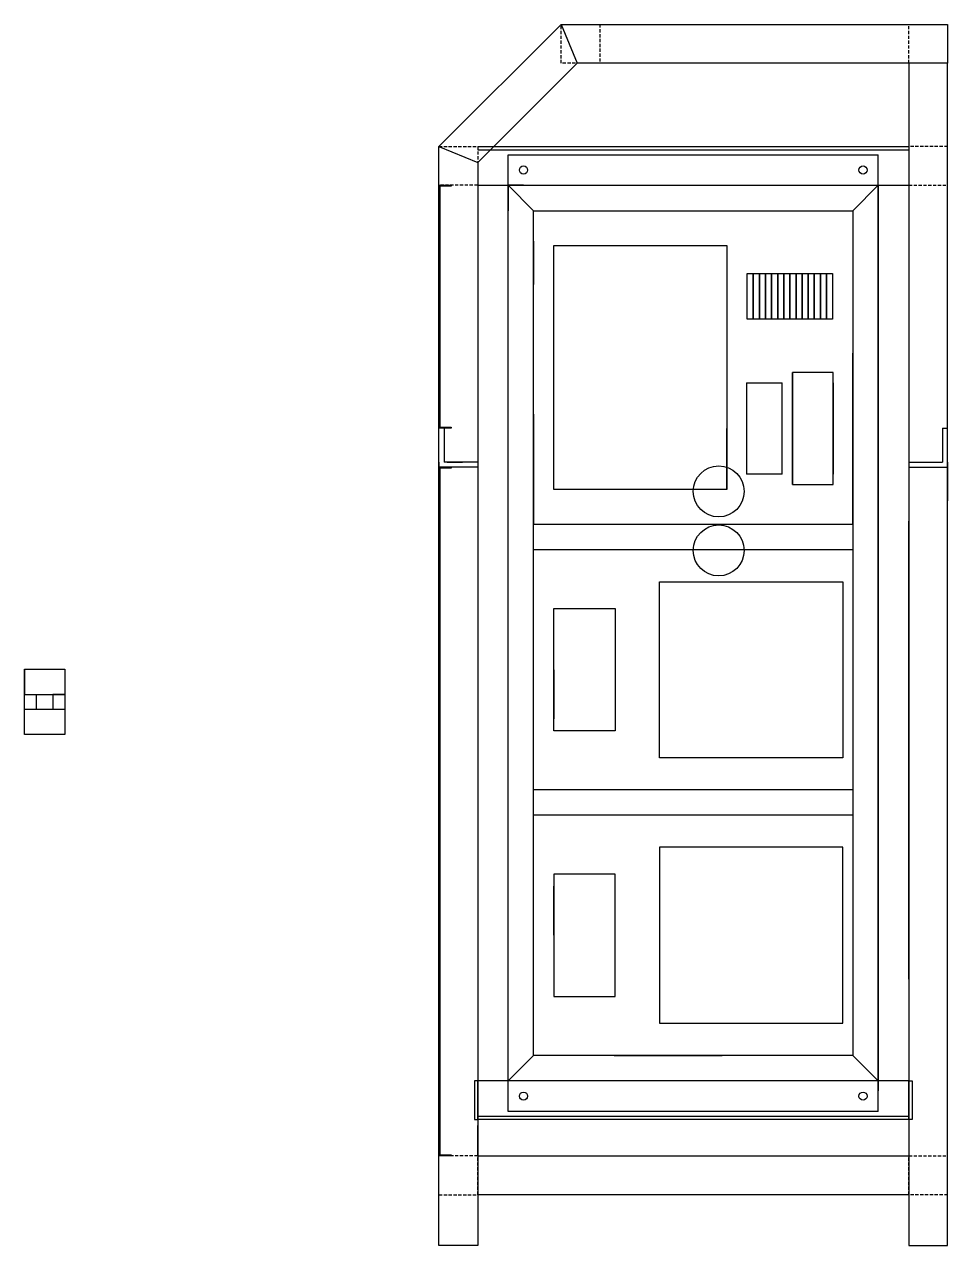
# Model space of a CAD drawing. Header units: centimetres. Extents: x 6534 to 31506, y 42826 to 109107.
# Drawn here: x 15555 to 16462, y 50087 to 51287 of the extents above; entities that cross this region are included whole.
import ezdxf

# ---------------------------------------------------------------- set-up
doc = ezdxf.new("R2010")
doc.units = ezdxf.units.CM
doc.header["$LTSCALE"] = 0.5
doc.linetypes.add('DASHED2', pattern=[9.525, 6.35, -3.175])

msp = doc.modelspace()

# ---------------------------------------------------------------- linework, layer by layer
for p, q in [((15962.102, 51166.794), (16082.102, 51286.794)), ((16082.102, 51286.794), (16462.102, 51286.794)), ((16082.102, 51286.794), (16097.883, 51248.694)), ((16462.102, 51286.794), (16462.102, 51248.694)), ((16000.202, 51151.013), (16097.883, 51248.694)), ((16462.102, 51248.694), (16097.883, 51248.694)), ((16462.102, 51248.694), (16424.002, 51248.694)), ((16424.002, 51248.694), (16424.002, 50086.794)), ((16462.102, 50086.794), (16462.102, 51248.694)), ((15962.102, 50086.794), (15962.102, 51166.794)), ((15962.102, 51166.794), (16000.202, 51151.013)), ((16000.202, 51166.794), (16424.002, 51166.794)), ((16000.202, 51166.794), (16000.202, 51163.624)), ((16000.202, 51163.624), (16424.002, 51163.624)), ((16030.202, 51158.694), (16394.002, 51158.694)), ((16030.202, 50218.694), (16030.202, 51158.694)), ((16030.202, 51158.694), (16055.202, 51158.694)), ((16394.002, 50218.694), (16394.002, 51158.694)), ((16394.002, 50218.694), (16394.002, 51158.694)), ((16000.202, 51151.013), (16000.202, 50086.794)), ((15962.102, 51128.694), (15974.102, 51128.694)), ((15974.102, 51127.694), (15963.102, 51127.694)), ((15963.102, 51127.694), (15963.102, 50890.894)), ((15974.102, 51128.694), (15974.102, 51127.694)), ((16000.202, 51128.694), (16030.202, 51128.694)), ((16030.202, 51128.694), (16394.002, 51128.694)), ((16030.202, 50276.694), (16030.202, 51128.694)), ((16030.202, 51128.694), (16030.202, 51103.694)), ((16030.202, 51128.694), (16055.202, 51103.694)), ((16045.202, 51128.694), (16030.202, 51128.694)), ((16369.002, 51103.694), (16394.002, 51128.694)), ((16394.002, 51128.694), (16424.002, 51128.694)), ((16394.002, 51128.694), (16394.002, 50238.694)), ((16055.202, 51103.694), (16369.002, 51103.694)), ((16055.202, 50273.694), (16055.202, 51103.694)), ((16055.202, 51103.694), (16075.202, 51103.694)), ((16369.002, 51103.694), (16369.002, 50273.694)), ((16369.002, 51103.694), (16369.002, 50823.694)), ((16055.202, 50988.697), (16055.202, 51073.697)), ((16055.202, 51073.697), (16055.202, 51031.197)), ((16075.202, 50829.694), (16075.202, 51069.694)), ((16075.202, 51069.694), (16245.202, 51069.694)), ((16245.202, 51069.694), (16245.202, 50829.694)), ((16265.102, 51042.194), (16271.102, 51042.194)), ((16265.102, 50997.194), (16265.102, 51042.194)), ((16271.102, 51042.194), (16271.102, 50997.194)), ((16271.102, 51042.194), (16277.102, 51042.194)), ((16271.102, 50997.194), (16271.102, 51042.194)), ((16277.102, 51042.194), (16277.102, 50997.194)), ((16277.102, 51042.194), (16283.102, 51042.194)), ((16277.102, 50997.194), (16277.102, 51042.194)), ((16283.102, 51042.194), (16283.102, 50997.194)), ((16283.102, 51042.194), (16289.102, 51042.194)), ((16283.102, 50997.194), (16283.102, 51042.194)), ((16289.102, 51042.194), (16289.102, 50997.194)), ((16289.102, 51042.194), (16295.102, 51042.194)), ((16289.102, 50997.194), (16289.102, 51042.194)), ((16295.102, 51042.194), (16295.102, 50997.194)), ((16295.102, 51042.194), (16301.102, 51042.194)), ((16295.102, 50997.194), (16295.102, 51042.194)), ((16301.102, 51042.194), (16301.102, 50997.194)), ((16301.102, 51042.194), (16307.102, 51042.194)), ((16301.102, 50997.194), (16301.102, 51042.194)), ((16307.102, 51042.194), (16307.102, 50997.194)), ((16307.102, 51042.194), (16313.102, 51042.194)), ((16307.102, 50997.194), (16307.102, 51042.194)), ((16313.102, 51042.194), (16313.102, 50997.194)), ((16313.102, 51042.194), (16319.102, 51042.194)), ((16313.102, 50997.194), (16313.102, 51042.194)), ((16319.102, 51042.194), (16319.102, 50997.194)), ((16319.102, 51042.194), (16325.102, 51042.194)), ((16319.102, 50997.194), (16319.102, 51042.194)), ((16325.102, 51042.194), (16325.102, 50997.194)), ((16325.102, 51042.194), (16331.102, 51042.194)), ((16325.102, 50997.194), (16325.102, 51042.194)), ((16331.102, 51042.194), (16331.102, 50997.194)), ((16331.102, 51042.194), (16337.102, 51042.194)), ((16331.102, 50997.194), (16331.102, 51042.194)), ((16337.102, 51042.194), (16337.102, 50997.194)), ((16337.102, 51042.194), (16343.102, 51042.194)), ((16337.102, 50997.194), (16337.102, 51042.194)), ((16343.102, 51042.194), (16343.102, 50997.194)), ((16343.102, 51042.194), (16349.102, 51042.194)), ((16343.102, 50997.194), (16343.102, 51042.194)), ((16349.102, 51042.194), (16349.102, 50997.194)), ((16271.102, 50997.194), (16265.102, 50997.194)), ((16277.102, 50997.194), (16271.102, 50997.194)), ((16283.102, 50997.194), (16277.102, 50997.194)), ((16289.102, 50997.194), (16283.102, 50997.194)), ((16295.102, 50997.194), (16289.102, 50997.194)), ((16301.102, 50997.194), (16295.102, 50997.194)), ((16307.102, 50997.194), (16301.102, 50997.194)), ((16313.102, 50997.194), (16307.102, 50997.194)), ((16319.102, 50997.194), (16313.102, 50997.194)), ((16325.102, 50997.194), (16319.102, 50997.194)), ((16331.102, 50997.194), (16325.102, 50997.194)), ((16337.102, 50997.194), (16331.102, 50997.194)), ((16343.102, 50997.194), (16337.102, 50997.194)), ((16349.102, 50997.194), (16343.102, 50997.194)), ((16369.002, 50823.694), (16369.002, 50963.694)), ((16245.202, 50949.694), (16245.202, 50829.694)), ((16309.602, 50834.694), (16309.602, 50944.694)), ((16309.602, 50944.694), (16309.602, 50834.694)), ((16349.602, 50944.694), (16309.602, 50944.694)), ((16349.602, 50834.694), (16349.602, 50944.694)), ((16264.602, 50934.694), (16299.602, 50934.694)), ((16264.602, 50934.694), (16264.602, 50844.694)), ((16299.602, 50844.694), (16299.602, 50934.694)), ((16309.602, 50934.694), (16309.602, 50844.694)), ((16349.602, 50934.694), (16349.602, 50844.694)), ((16055.202, 50903.697), (16055.202, 50795.694)), ((16369.002, 50795.694), (16369.002, 50903.697)), ((15967.102, 50889.894), (15962.102, 50889.894)), ((15974.102, 50889.894), (15962.102, 50889.894)), ((15963.102, 50890.894), (15974.102, 50890.894)), ((15967.102, 50889.894), (15967.102, 50856.794)), ((15967.102, 50882.194), (15967.102, 50856.794)), ((15974.102, 50890.894), (15974.102, 50889.894)), ((16245.202, 50829.694), (16245.202, 50889.694)), ((16457.102, 50889.894), (16457.102, 50856.794)), ((16457.102, 50889.894), (16462.102, 50889.894)), ((16462.102, 50860.194), (16462.102, 50882.194)), ((15962.102, 50856.794), (15962.102, 50818.694)), ((16000.202, 50856.794), (15967.102, 50856.794)), ((15970.202, 50856.794), (15985.202, 50856.794)), ((16000.202, 50856.794), (16000.202, 50851.794)), ((16424.002, 50856.794), (16457.102, 50856.794)), ((16424.002, 50856.794), (16424.002, 50851.794)), ((16462.102, 50856.794), (16462.102, 50818.694)), ((16000.202, 50851.794), (15962.102, 50851.794)), ((15962.102, 50851.794), (15974.102, 50851.794)), ((15974.102, 50850.794), (15963.102, 50850.794)), ((15963.102, 50850.794), (15963.102, 50175.894)), ((15974.102, 50851.794), (15974.102, 50850.794)), ((16299.602, 50844.694), (16264.602, 50844.694)), ((16424.002, 50851.794), (16462.102, 50851.794)), ((16309.602, 50834.694), (16349.602, 50834.694)), ((16245.202, 50829.694), (16075.202, 50829.694)), ((16424.002, 50348.694), (16424.002, 50798.694)), ((16055.202, 50795.694), (16369.002, 50795.694)), ((16055.202, 50770.694), (16369.002, 50770.694)), ((16179.002, 50739.194), (16359.002, 50739.194)), ((16179.002, 50566.194), (16179.002, 50739.194)), ((16359.002, 50739.194), (16359.002, 50566.194)), ((16075.202, 50652.694), (16075.202, 50712.694)), ((16075.202, 50712.694), (16135.202, 50712.694)), ((16135.202, 50712.694), (16135.202, 50592.694)), ((15554.645, 50653.098), (15594.445, 50653.098)), ((15554.645, 50589.098), (15554.645, 50653.098)), ((15554.645, 50653.098), (15554.645, 50628.298)), ((15594.445, 50653.098), (15594.445, 50589.098)), ((15594.445, 50653.098), (15594.445, 50628.298)), ((16075.202, 50592.694), (16075.202, 50652.694)), ((16075.202, 50652.694), (16075.202, 50604.515)), ((15554.645, 50628.298), (15594.445, 50628.298)), ((15566.645, 50613.898), (15566.645, 50628.298)), ((15594.445, 50628.298), (15582.445, 50628.298)), ((15582.445, 50628.298), (15582.445, 50613.898)), ((15554.645, 50589.098), (15554.645, 50613.898)), ((15554.645, 50613.898), (15594.445, 50613.898)), ((15566.645, 50613.898), (15582.445, 50613.898)), ((16135.202, 50592.694), (16075.202, 50592.694)), ((15594.445, 50589.098), (15554.645, 50589.098)), ((16359.002, 50566.194), (16179.002, 50566.194)), ((16369.002, 50534.694), (16055.202, 50534.694)), ((16369.002, 50509.694), (16055.202, 50509.694)), ((16359.002, 50478.194), (16179.002, 50478.194)), ((16179.002, 50478.194), (16179.002, 50305.194)), ((16359.002, 50305.194), (16359.002, 50478.194)), ((16135.202, 50451.694), (16075.202, 50451.694)), ((16075.202, 50451.694), (16075.202, 50391.694)), ((16135.202, 50331.694), (16135.202, 50451.694)), ((16075.202, 50391.694), (16075.202, 50439.873)), ((16075.202, 50391.694), (16075.202, 50331.694)), ((16075.202, 50331.694), (16135.202, 50331.694)), ((16179.002, 50305.194), (16359.002, 50305.194)), ((16030.202, 50248.694), (16055.202, 50273.694)), ((16369.002, 50273.694), (16055.202, 50273.694)), ((16134.243, 50273.694), (16240.654, 50273.694)), ((16369.002, 50273.694), (16394.002, 50248.694)), ((16000.202, 50248.694), (15997.032, 50248.694)), ((15997.032, 50248.694), (15997.032, 50210.594)), ((16000.202, 50210.594), (16000.202, 50248.694)), ((16030.202, 50248.694), (16000.202, 50248.694)), ((16394.002, 50248.694), (16030.202, 50248.694)), ((16394.002, 50248.694), (16030.202, 50248.694)), ((16424.002, 50248.694), (16394.002, 50248.694)), ((16394.002, 50218.694), (16394.002, 50248.694)), ((16424.002, 50210.594), (16424.002, 50248.694)), ((16424.002, 50248.694), (16427.172, 50248.694)), ((16427.172, 50248.694), (16427.172, 50210.594)), ((15997.032, 50210.594), (16000.202, 50210.594)), ((16424.002, 50213.764), (16000.202, 50213.764)), ((16424.002, 50210.594), (16000.202, 50210.594)), ((16394.002, 50218.694), (16030.202, 50218.694)), ((16424.002, 50210.594), (16424.002, 50213.764)), ((16427.172, 50210.594), (16424.002, 50210.594)), ((16000.202, 50174.894), (16000.202, 50204.894)), ((15974.102, 50174.894), (15962.102, 50174.894)), ((15963.102, 50175.894), (15974.102, 50175.894)), ((15974.102, 50175.894), (15974.102, 50174.894)), ((16000.202, 50174.894), (16424.002, 50174.894)), ((16424.002, 50136.794), (16000.202, 50136.794)), ((16000.202, 50086.794), (15962.102, 50086.794)), ((16424.002, 50086.794), (16462.102, 50086.794))]:
    msp.add_line(p, q)
at = {"linetype": 'DASHED2'}
for p, q in [((16082.102, 51286.794), (16120.202, 51286.794)), ((16082.102, 51248.694), (16082.102, 51286.794)), ((16120.202, 51286.794), (16120.202, 51248.694)), ((16424.002, 51248.694), (16424.002, 51286.794)), ((16120.202, 51248.694), (16082.102, 51248.694)), ((15962.102, 51166.794), (16000.202, 51166.794)), ((15962.102, 51128.694), (15962.102, 51166.794)), ((16000.202, 51166.794), (16000.202, 51128.694)), ((16462.102, 51166.794), (16424.002, 51166.794)), ((16424.002, 51166.794), (16424.002, 51128.694)), ((16462.102, 51128.694), (16462.102, 51166.794)), ((16000.202, 51128.694), (15962.102, 51128.694)), ((16030.202, 51128.694), (16394.002, 51128.694)), ((16424.002, 51128.694), (16462.102, 51128.694)), ((16000.202, 50174.894), (15962.102, 50174.894)), ((16000.202, 50136.794), (16000.202, 50174.894)), ((16424.002, 50136.794), (16424.002, 50174.894)), ((16424.002, 50174.894), (16462.102, 50174.894)), ((16424.002, 50174.894), (16424.002, 50136.794)), ((15962.102, 50136.794), (16000.202, 50136.794)), ((16462.102, 50136.794), (16424.002, 50136.794))]:
    msp.add_line(p, q, dxfattribs=at)
for centre in [(16045.202, 51143.694), (16045.202, 51143.694), (16379.002, 51143.694), (16379.002, 51143.694), (16045.202, 50233.694), (16045.202, 50233.694), (16045.202, 50233.694), (16045.202, 50233.694), (16379.002, 50233.694), (16379.002, 50233.694), (16379.002, 50233.694), (16379.002, 50233.694)]:
    msp.add_circle(centre, 4)
at = {"color": 240, "true_color": 0xed1f24}
for centre in [(16237.102, 50827.894), (16237.102, 50769.894)]:
    msp.add_circle(centre, 25, dxfattribs=at)

doc.saveas('drawing.dxf')
